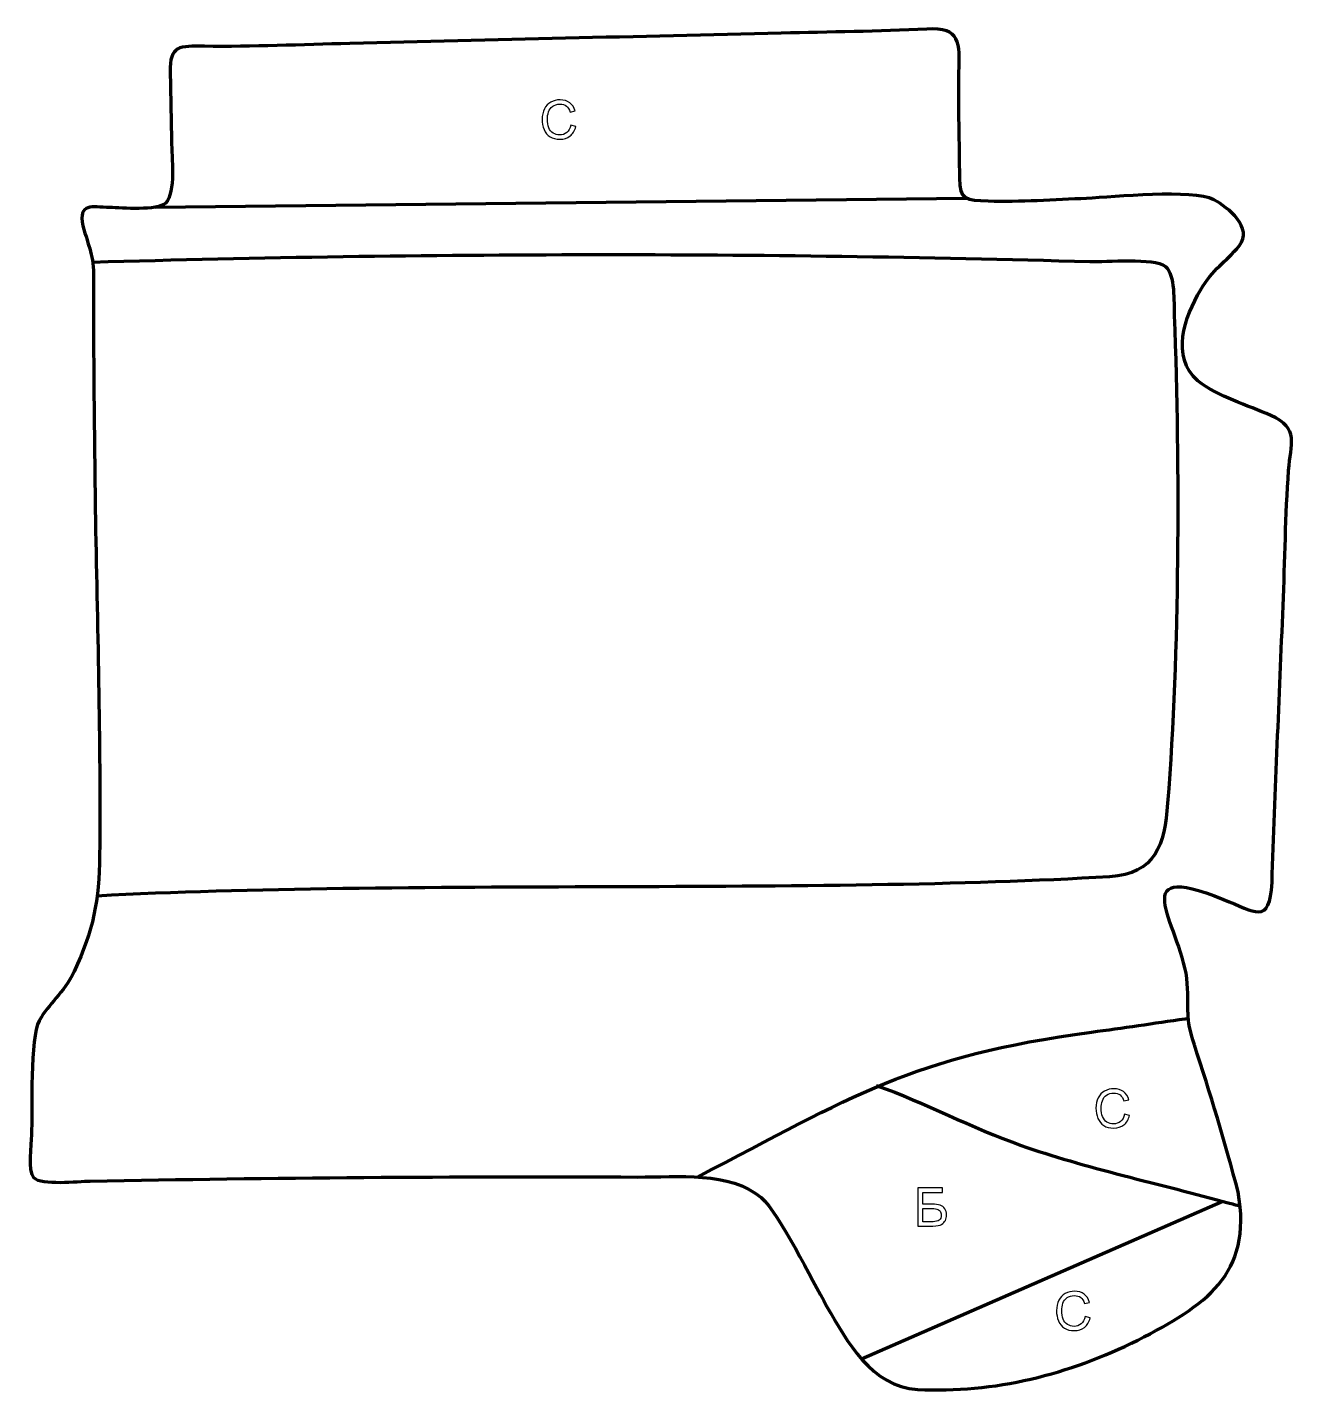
# Model space of a CAD drawing. Header units: millimetres. Extents: x -685 to -78, y 133 to 784.
import ezdxf

# ---------------------------------------------------------------- set-up
doc = ezdxf.new("R2010")
doc.units = ezdxf.units.MM
doc.header["$MEASUREMENT"] = 0
doc.layers.add('layer 2', color=7, linetype='Continuous')
doc.layers.add('layer 3', color=7, linetype='Continuous')

msp = doc.modelspace()

# ---------------------------------------------------------------- linework, layer by layer
at = {"layer": 'layer 2', "color": 142}
for points, knots in [([(-425.7331, 737.4594), (-425.7331, 737.4594), (-423.3201, 736.8498), (-423.3201, 736.8498), (-423.3201, 736.8498), (-423.8239, 734.8729), (-424.7298, 733.37), (-426.0379, 732.3329), (-426.0379, 732.3329), (-427.346, 731.2957), (-428.9462, 730.775), (-430.8385, 730.775), (-430.8385, 730.775), (-432.7943, 730.775), (-434.386, 731.1729), (-435.6137, 731.973), (-435.6137, 731.973), (-436.8414, 732.7689), (-437.7727, 733.9246), (-438.4119, 735.4359), (-438.4119, 735.4359), (-439.0512, 736.9514), (-439.3729, 738.5728), (-439.3729, 740.3085), (-439.3729, 740.3085), (-439.3729, 742.2008), (-439.0131, 743.8518), (-438.2892, 745.2615), (-438.2892, 745.2615), (-437.5653, 746.6712), (-436.5366, 747.7422), (-435.2031, 748.4746), (-435.2031, 748.4746), (-433.8696, 749.2069), (-432.4006, 749.571), (-430.8004, 749.571), (-430.8004, 749.571), (-428.9801, 749.571), (-427.4518, 749.1096), (-426.2157, 748.1825), (-426.2157, 748.1825), (-424.9753, 747.2554), (-424.1117, 745.9557), (-423.6249, 744.2793), (-423.6249, 744.2793), (-423.6249, 744.2793), (-425.9871, 743.7205), (-425.9871, 743.7205), (-425.9871, 743.7205), (-426.4062, 745.0413), (-427.02, 746.0065), (-427.8201, 746.6077), (-427.8201, 746.6077), (-428.6202, 747.213), (-429.6278, 747.5136), (-430.8427, 747.5136), (-430.8427, 747.5136), (-432.2355, 747.5136), (-433.4039, 747.1792), (-434.3395, 746.5103), (-434.3395, 746.5103), (-435.275, 745.8414), (-435.9354, 744.9397), (-436.3122, 743.8137), (-436.3122, 743.8137), (-436.6932, 742.6834), (-436.8837, 741.5192), (-436.8837, 740.3212), (-436.8837, 740.3212), (-436.8837, 738.776), (-436.6593, 737.4256), (-436.2106, 736.2741), (-436.2106, 736.2741), (-435.7619, 735.1184), (-435.0634, 734.259), (-434.1151, 733.6875), (-434.1151, 733.6875), (-433.1668, 733.116), (-432.1424, 732.8324), (-431.0375, 732.8324), (-431.0375, 732.8324), (-429.6913, 732.8324), (-428.5567, 733.2219), (-427.6254, 733.9966), (-427.6254, 733.9966), (-426.6941, 734.7755), (-426.0633, 735.927), (-425.7331, 737.4594)], [0, 0, 0, 0, 0.04347826, 0.04347826, 0.04347826, 0.04347826, 0.08695652, 0.08695652, 0.08695652, 0.08695652, 0.13043478, 0.13043478, 0.13043478, 0.13043478, 0.17391304, 0.17391304, 0.17391304, 0.17391304, 0.2173913, 0.2173913, 0.2173913, 0.2173913, 0.26086957, 0.26086957, 0.26086957, 0.26086957, 0.30434783, 0.30434783, 0.30434783, 0.30434783, 0.34782609, 0.34782609, 0.34782609, 0.34782609, 0.39130435, 0.39130435, 0.39130435, 0.39130435, 0.43478261, 0.43478261, 0.43478261, 0.43478261, 0.47826087, 0.47826087, 0.47826087, 0.47826087, 0.52173913, 0.52173913, 0.52173913, 0.52173913, 0.56521739, 0.56521739, 0.56521739, 0.56521739, 0.60869565, 0.60869565, 0.60869565, 0.60869565, 0.65217391, 0.65217391, 0.65217391, 0.65217391, 0.69565217, 0.69565217, 0.69565217, 0.69565217, 0.73913043, 0.73913043, 0.73913043, 0.73913043, 0.7826087, 0.7826087, 0.7826087, 0.7826087, 0.82608696, 0.82608696, 0.82608696, 0.82608696, 0.86956522, 0.86956522, 0.86956522, 0.86956522, 0.91304348, 0.91304348, 0.91304348, 0.91304348, 1, 1, 1, 1]), ([(-161.6281, 265.8744), (-161.6281, 265.8744), (-159.2151, 265.2648), (-159.2151, 265.2648), (-159.2151, 265.2648), (-159.7189, 263.2879), (-160.6248, 261.785), (-161.9329, 260.7479), (-161.9329, 260.7479), (-163.241, 259.7107), (-164.8412, 259.19), (-166.7335, 259.19), (-166.7335, 259.19), (-168.6893, 259.19), (-170.281, 259.5879), (-171.5087, 260.388), (-171.5087, 260.388), (-172.7364, 261.1839), (-173.6677, 262.3396), (-174.3069, 263.8509), (-174.3069, 263.8509), (-174.9462, 265.3664), (-175.2679, 266.9878), (-175.2679, 268.7235), (-175.2679, 268.7235), (-175.2679, 270.6158), (-174.9081, 272.2668), (-174.1842, 273.6765), (-174.1842, 273.6765), (-173.4603, 275.0862), (-172.4316, 276.1572), (-171.0981, 276.8896), (-171.0981, 276.8896), (-169.7646, 277.6219), (-168.2956, 277.986), (-166.6954, 277.986), (-166.6954, 277.986), (-164.8751, 277.986), (-163.3468, 277.5246), (-162.1107, 276.5975), (-162.1107, 276.5975), (-160.8703, 275.6704), (-160.0067, 274.3707), (-159.5199, 272.6943), (-159.5199, 272.6943), (-159.5199, 272.6943), (-161.8821, 272.1355), (-161.8821, 272.1355), (-161.8821, 272.1355), (-162.3012, 273.4563), (-162.915, 274.4215), (-163.7151, 275.0227), (-163.7151, 275.0227), (-164.5152, 275.628), (-165.5228, 275.9286), (-166.7377, 275.9286), (-166.7377, 275.9286), (-168.1305, 275.9286), (-169.2989, 275.5942), (-170.2345, 274.9253), (-170.2345, 274.9253), (-171.17, 274.2564), (-171.8304, 273.3547), (-172.2072, 272.2287), (-172.2072, 272.2287), (-172.5882, 271.0984), (-172.7787, 269.9342), (-172.7787, 268.7362), (-172.7787, 268.7362), (-172.7787, 267.191), (-172.5543, 265.8406), (-172.1056, 264.6891), (-172.1056, 264.6891), (-171.6569, 263.5334), (-170.9584, 262.674), (-170.0101, 262.1025), (-170.0101, 262.1025), (-169.0618, 261.531), (-168.0374, 261.2474), (-166.9325, 261.2474), (-166.9325, 261.2474), (-165.5863, 261.2474), (-164.4517, 261.6369), (-163.5204, 262.4116), (-163.5204, 262.4116), (-162.5891, 263.1905), (-161.9583, 264.342), (-161.6281, 265.8744)], [0, 0, 0, 0, 0.04347826, 0.04347826, 0.04347826, 0.04347826, 0.08695652, 0.08695652, 0.08695652, 0.08695652, 0.13043478, 0.13043478, 0.13043478, 0.13043478, 0.17391304, 0.17391304, 0.17391304, 0.17391304, 0.2173913, 0.2173913, 0.2173913, 0.2173913, 0.26086957, 0.26086957, 0.26086957, 0.26086957, 0.30434783, 0.30434783, 0.30434783, 0.30434783, 0.34782609, 0.34782609, 0.34782609, 0.34782609, 0.39130435, 0.39130435, 0.39130435, 0.39130435, 0.43478261, 0.43478261, 0.43478261, 0.43478261, 0.47826087, 0.47826087, 0.47826087, 0.47826087, 0.52173913, 0.52173913, 0.52173913, 0.52173913, 0.56521739, 0.56521739, 0.56521739, 0.56521739, 0.60869565, 0.60869565, 0.60869565, 0.60869565, 0.65217391, 0.65217391, 0.65217391, 0.65217391, 0.69565217, 0.69565217, 0.69565217, 0.69565217, 0.73913043, 0.73913043, 0.73913043, 0.73913043, 0.7826087, 0.7826087, 0.7826087, 0.7826087, 0.82608696, 0.82608696, 0.82608696, 0.82608696, 0.86956522, 0.86956522, 0.86956522, 0.86956522, 0.91304348, 0.91304348, 0.91304348, 0.91304348, 1, 1, 1, 1]), ([(-260.1717, 230.6827), (-260.1717, 230.6827), (-248.3607, 230.6827), (-248.3607, 230.6827), (-248.3607, 230.6827), (-248.3607, 230.6827), (-248.3607, 228.5491), (-248.3607, 228.5491), (-248.3607, 228.5491), (-248.3607, 228.5491), (-257.7587, 228.5491), (-257.7587, 228.5491), (-257.7587, 228.5491), (-257.7587, 228.5491), (-257.7587, 222.9357), (-257.7587, 222.9357), (-257.7587, 222.9357), (-257.7587, 222.9357), (-253.4153, 222.9357), (-253.4153, 222.9357), (-253.4153, 222.9357), (-251.8109, 222.9357), (-250.5366, 222.7833), (-249.5884, 222.4743), (-249.5884, 222.4743), (-248.6401, 222.1695), (-247.8823, 221.5937), (-247.3108, 220.7428), (-247.3108, 220.7428), (-246.7393, 219.8962), (-246.4557, 218.9098), (-246.4557, 217.7837), (-246.4557, 217.7837), (-246.4557, 216.8651), (-246.6589, 216.0057), (-247.0695, 215.2099), (-247.0695, 215.2099), (-247.4802, 214.4098), (-248.0898, 213.7578), (-248.9026, 213.2541), (-248.9026, 213.2541), (-249.7111, 212.7503), (-251.0954, 212.4963), (-253.047, 212.4963), (-253.047, 212.4963), (-253.047, 212.4963), (-260.1717, 212.4963), (-260.1717, 212.4963), (-260.1717, 212.4963), (-260.1717, 212.4963), (-260.1717, 230.6827), (-260.1717, 230.6827)], [0, 0, 0, 0, 0.07142857, 0.07142857, 0.07142857, 0.07142857, 0.14285714, 0.14285714, 0.14285714, 0.14285714, 0.21428571, 0.21428571, 0.21428571, 0.21428571, 0.28571429, 0.28571429, 0.28571429, 0.28571429, 0.35714286, 0.35714286, 0.35714286, 0.35714286, 0.42857143, 0.42857143, 0.42857143, 0.42857143, 0.5, 0.5, 0.5, 0.5, 0.57142857, 0.57142857, 0.57142857, 0.57142857, 0.64285714, 0.64285714, 0.64285714, 0.64285714, 0.71428571, 0.71428571, 0.71428571, 0.71428571, 0.78571429, 0.78571429, 0.78571429, 0.78571429, 0.85714286, 0.85714286, 0.85714286, 0.85714286, 1, 1, 1, 1]), ([(-257.7587, 214.5537), (-257.7587, 214.5537), (-252.9454, 214.5537), (-252.9454, 214.5537), (-252.9454, 214.5537), (-251.6458, 214.5537), (-250.6721, 214.8162), (-250.0202, 215.3453), (-250.0202, 215.3453), (-249.3725, 215.8745), (-249.0465, 216.6661), (-249.0465, 217.7202), (-249.0465, 217.7202), (-249.0465, 218.4738), (-249.2328, 219.1003), (-249.6053, 219.6041), (-249.6053, 219.6041), (-249.9778, 220.1078), (-250.4943, 220.4423), (-251.1547, 220.6074), (-251.1547, 220.6074), (-251.8193, 220.7725), (-252.9496, 220.8529), (-254.5456, 220.8529), (-254.5456, 220.8529), (-254.5456, 220.8529), (-257.7587, 220.8529), (-257.7587, 220.8529), (-257.7587, 220.8529), (-257.7587, 220.8529), (-257.7587, 214.5537), (-257.7587, 214.5537)], [0, 0, 0, 0, 0.11111111, 0.11111111, 0.11111111, 0.11111111, 0.22222222, 0.22222222, 0.22222222, 0.22222222, 0.33333333, 0.33333333, 0.33333333, 0.33333333, 0.44444444, 0.44444444, 0.44444444, 0.44444444, 0.55555556, 0.55555556, 0.55555556, 0.55555556, 0.66666667, 0.66666667, 0.66666667, 0.66666667, 0.77777778, 0.77777778, 0.77777778, 0.77777778, 1, 1, 1, 1]), ([(-180.4134, 169.3012), (-180.4134, 169.3012), (-178.0004, 168.6916), (-178.0004, 168.6916), (-178.0004, 168.6916), (-178.5042, 166.7147), (-179.4101, 165.2118), (-180.7182, 164.1747), (-180.7182, 164.1747), (-182.0263, 163.1375), (-183.6265, 162.6168), (-185.5188, 162.6168), (-185.5188, 162.6168), (-187.4746, 162.6168), (-189.0663, 163.0147), (-190.294, 163.8148), (-190.294, 163.8148), (-191.5217, 164.6107), (-192.453, 165.7664), (-193.0922, 167.2777), (-193.0922, 167.2777), (-193.7315, 168.7932), (-194.0532, 170.4146), (-194.0532, 172.1503), (-194.0532, 172.1503), (-194.0532, 174.0426), (-193.6934, 175.6936), (-192.9695, 177.1033), (-192.9695, 177.1033), (-192.2456, 178.513), (-191.2169, 179.584), (-189.8834, 180.3164), (-189.8834, 180.3164), (-188.5499, 181.0487), (-187.0809, 181.4128), (-185.4807, 181.4128), (-185.4807, 181.4128), (-183.6604, 181.4128), (-182.1321, 180.9514), (-180.896, 180.0243), (-180.896, 180.0243), (-179.6556, 179.0972), (-178.792, 177.7975), (-178.3052, 176.1211), (-178.3052, 176.1211), (-178.3052, 176.1211), (-180.6674, 175.5623), (-180.6674, 175.5623), (-180.6674, 175.5623), (-181.0865, 176.8831), (-181.7003, 177.8483), (-182.5004, 178.4495), (-182.5004, 178.4495), (-183.3005, 179.0548), (-184.3081, 179.3554), (-185.523, 179.3554), (-185.523, 179.3554), (-186.9158, 179.3554), (-188.0842, 179.021), (-189.0198, 178.3521), (-189.0198, 178.3521), (-189.9553, 177.6832), (-190.6157, 176.7815), (-190.9925, 175.6555), (-190.9925, 175.6555), (-191.3735, 174.5252), (-191.564, 173.361), (-191.564, 172.163), (-191.564, 172.163), (-191.564, 170.6178), (-191.3396, 169.2674), (-190.8909, 168.1159), (-190.8909, 168.1159), (-190.4422, 166.9602), (-189.7437, 166.1008), (-188.7954, 165.5293), (-188.7954, 165.5293), (-187.8471, 164.9578), (-186.8227, 164.6742), (-185.7178, 164.6742), (-185.7178, 164.6742), (-184.3716, 164.6742), (-183.237, 165.0637), (-182.3057, 165.8384), (-182.3057, 165.8384), (-181.3744, 166.6173), (-180.7436, 167.7688), (-180.4134, 169.3012)], [0, 0, 0, 0, 0.04347826, 0.04347826, 0.04347826, 0.04347826, 0.08695652, 0.08695652, 0.08695652, 0.08695652, 0.13043478, 0.13043478, 0.13043478, 0.13043478, 0.17391304, 0.17391304, 0.17391304, 0.17391304, 0.2173913, 0.2173913, 0.2173913, 0.2173913, 0.26086957, 0.26086957, 0.26086957, 0.26086957, 0.30434783, 0.30434783, 0.30434783, 0.30434783, 0.34782609, 0.34782609, 0.34782609, 0.34782609, 0.39130435, 0.39130435, 0.39130435, 0.39130435, 0.43478261, 0.43478261, 0.43478261, 0.43478261, 0.47826087, 0.47826087, 0.47826087, 0.47826087, 0.52173913, 0.52173913, 0.52173913, 0.52173913, 0.56521739, 0.56521739, 0.56521739, 0.56521739, 0.60869565, 0.60869565, 0.60869565, 0.60869565, 0.65217391, 0.65217391, 0.65217391, 0.65217391, 0.69565217, 0.69565217, 0.69565217, 0.69565217, 0.73913043, 0.73913043, 0.73913043, 0.73913043, 0.7826087, 0.7826087, 0.7826087, 0.7826087, 0.82608696, 0.82608696, 0.82608696, 0.82608696, 0.86956522, 0.86956522, 0.86956522, 0.86956522, 0.91304348, 0.91304348, 0.91304348, 0.91304348, 1, 1, 1, 1])]:
    msp.add_open_spline(points, degree=3, knots=knots, dxfattribs=at)
at = {"layer": 'layer 2', "color": 142, "lineweight": 158}
for points in [[(-623.7227, 698.4464), (-623.7227, 698.4464), (-236.9932, 702.7209), (-236.9932, 702.7209)], [(-287.101, 149.1454), (-287.101, 149.1454), (-114.6763, 224.3069), (-114.6763, 224.3069)]]:
    msp.add_open_spline(points, degree=3, dxfattribs=at)
for points, knots in [([(-653.7575, 672.2207), (-494.1881, 676.8181), (-335.6289, 677.0368), (-178.1764, 672.4615), (-178.1764, 672.4615), (-170.6696, 672.2434), (-147.4089, 674.4175), (-142.1595, 670.1598), (-142.1595, 670.1598), (-137.3556, 666.2634), (-138.1535, 652.9091), (-137.9253, 646.7537), (-137.9253, 646.7537), (-135.1658, 572.2998), (-135.4523, 487.7947), (-141.0515, 414.1607), (-141.0515, 414.1607), (-142.5744, 394.1338), (-146.7267, 380.4402), (-168.8159, 379.0888), (-168.8159, 379.0888), (-306.7153, 370.6522), (-506.6329, 377.6772), (-651.6119, 369.8747)], [0, 0, 0, 0, 0.14285714, 0.14285714, 0.14285714, 0.14285714, 0.28571429, 0.28571429, 0.28571429, 0.28571429, 0.42857143, 0.42857143, 0.42857143, 0.42857143, 0.57142857, 0.57142857, 0.57142857, 0.57142857, 0.71428571, 0.71428571, 0.71428571, 0.71428571, 1, 1, 1, 1]), ([(-365.336, 235.8865), (-291.4608, 274.2144), (-263.3021, 293.4686), (-177.3819, 304.994), (-177.3819, 304.994), (-162.4542, 306.9965), (-147.6018, 309.209), (-132.6998, 311.3897), (-132.6998, 311.3897), (-132.6998, 311.3897), (-131.2119, 311.6074), (-131.2119, 311.6074)], [0, 0, 0, 0, 0.25, 0.25, 0.25, 0.25, 0.5, 0.5, 0.5, 0.5, 1, 1, 1, 1]), ([(-280.0216, 279.5699), (-256.3469, 271.1544), (-234.5803, 259.4089), (-210.9143, 250.9728), (-210.9143, 250.9728), (-182.0431, 240.6811), (-142.7718, 232.0588), (-112.2591, 223.64), (-112.2591, 223.64), (-110.346, 223.1122), (-108.433, 222.5843), (-106.52, 222.0565)], [0, 0, 0, 0, 0.25, 0.25, 0.25, 0.25, 0.5, 0.5, 0.5, 0.5, 1, 1, 1, 1])]:
    msp.add_open_spline(points, degree=3, knots=knots, dxfattribs=at)
at = {"layer": 'layer 3', "color": 242, "lineweight": 158}
msp.add_open_spline([(-652.4932, 554.343), (-652.8594, 591.0823), (-653.4764, 627.6332), (-653.2859, 664.3867), (-653.2859, 664.3867), (-653.2287, 675.4131), (-655.5826, 679.2757), (-658.4499, 689.5374), (-658.4499, 689.5374), (-660.4769, 700.574), (-654.2459, 698.4639), (-645.5115, 698.2105), (-645.5115, 698.2105), (-639.824, 698.0455), (-622.8711, 696.5685), (-618.9547, 700.3663), (-618.9547, 700.3663), (-614.0222, 705.1496), (-616.0213, 722.6457), (-616.1392, 729.8011), (-616.1392, 729.8011), (-616.3203, 740.788), (-616.4758, 751.7681), (-616.7877, 762.7527), (-616.7877, 762.7527), (-617.1721, 775.63), (-612.2039, 775.282), (-600.4477, 775.1174), (-600.4477, 775.1174), (-577.8193, 774.8007), (-553.7983, 775.9173), (-531.0423, 776.4626), (-531.0423, 776.4626), (-462.4612, 778.1057), (-393.8801, 779.749), (-325.299, 781.3923), (-325.299, 781.3923), (-302.2929, 781.9435), (-278.8842, 782.1735), (-255.9429, 783.3321), (-255.9429, 783.3321), (-239.6146, 784.1566), (-240.2176, 776.9399), (-240.5791, 762.7564), (-240.5791, 762.7564), (-240.9416, 746.174), (-240.2227, 729.0257), (-240.2268, 712.2911), (-240.2268, 712.2911), (-240.2294, 701.6407), (-237.0087, 701.6365), (-226.5831, 701.2142), (-226.5831, 701.2142), (-211.9848, 700.7378), (-194.4671, 701.9568), (-179.7217, 702.5627), (-179.7217, 702.5627), (-166.5819, 703.2426), (-129.3104, 707.0881), (-118.9859, 701.9019), (-118.9859, 701.9019), (-112.1369, 698.2337), (-100.1261, 688.513), (-106.8613, 680.0731), (-106.8613, 680.0731), (-113.5294, 671.7174), (-119.4061, 669.1802), (-125.4131, 658.854), (-125.4131, 658.854), (-132.9072, 645.9715), (-139.8098, 627.2027), (-126.6082, 615.5659), (-126.6082, 615.5659), (-116.9853, 607.8064), (-103.0376, 604.0648), (-91.8071, 599.0313), (-91.8071, 599.0313), (-78.0935, 592.8848), (-82.3553, 585.5465), (-83.3533, 572.8269), (-83.3533, 572.8269), (-84.9508, 551.7131), (-85.078, 529.5402), (-85.9807, 508.203), (-85.9807, 508.203), (-87.8443, 464.2244), (-89.774, 420.2516), (-91.2811, 376.2587), (-91.2811, 376.2587), (-92.3979, 355.6825), (-99.3065, 362.3702), (-114.3805, 368.2872), (-114.3805, 368.2872), (-163.8343, 388.2542), (-133.2948, 353.7644), (-131.6854, 328.2083), (-131.6854, 328.2083), (-130.8299, 314.6238), (-132.7838, 312.6935), (-128.2772, 298.8465), (-128.2772, 298.8465), (-120.9552, 276.2217), (-113.3359, 251.7346), (-107.4673, 228.74), (-107.4673, 228.74), (-100.2909, 188.9625), (-123.5249, 174.529), (-155.3129, 158.0604), (-155.3129, 158.0604), (-187.7011, 141.9834), (-223.9459, 132.5625), (-260.2959, 134.6183), (-260.2959, 134.6183), (-282.4347, 135.8704), (-293.7237, 157.2401), (-303.7324, 174.347), (-303.7324, 174.347), (-310.5206, 186.249), (-326.1211, 218.3798), (-334.905, 226.0458), (-334.905, 226.0458), (-349.5337, 238.8126), (-375.348, 235.7919), (-393.6954, 235.8842), (-393.6954, 235.8842), (-480.6578, 236.3215), (-568.0302, 235.5693), (-654.9633, 233.9418), (-654.9633, 233.9418), (-660.7379, 233.8337), (-678.1638, 231.9081), (-681.8849, 235.5941), (-681.8849, 235.5941), (-684.8883, 238.5691), (-683.0736, 251.4411), (-682.8703, 255.8842), (-682.8703, 255.8842), (-682.5686, 266.7754), (-683.545, 302.6791), (-679.2682, 310.3637), (-679.2682, 310.3637), (-674.5887, 318.7719), (-667.7031, 323.2114), (-662.5953, 333.8502), (-662.5953, 333.8502), (-653.2651, 353.6313), (-650.6883, 367.7143), (-650.4396, 389.3639), (-650.4396, 389.3639), (-649.8106, 444.1309), (-651.5884, 499.5189), (-652.4932, 554.343)], degree=3, knots=[0, 0, 0, 0, 0.02564103, 0.02564103, 0.02564103, 0.02564103, 0.05128205, 0.05128205, 0.05128205, 0.05128205, 0.07692308, 0.07692308, 0.07692308, 0.07692308, 0.1025641, 0.1025641, 0.1025641, 0.1025641, 0.12820513, 0.12820513, 0.12820513, 0.12820513, 0.15384615, 0.15384615, 0.15384615, 0.15384615, 0.17948718, 0.17948718, 0.17948718, 0.17948718, 0.20512821, 0.20512821, 0.20512821, 0.20512821, 0.23076923, 0.23076923, 0.23076923, 0.23076923, 0.25641026, 0.25641026, 0.25641026, 0.25641026, 0.28205128, 0.28205128, 0.28205128, 0.28205128, 0.30769231, 0.30769231, 0.30769231, 0.30769231, 0.33333333, 0.33333333, 0.33333333, 0.33333333, 0.35897436, 0.35897436, 0.35897436, 0.35897436, 0.38461538, 0.38461538, 0.38461538, 0.38461538, 0.41025641, 0.41025641, 0.41025641, 0.41025641, 0.43589744, 0.43589744, 0.43589744, 0.43589744, 0.46153846, 0.46153846, 0.46153846, 0.46153846, 0.48717949, 0.48717949, 0.48717949, 0.48717949, 0.51282051, 0.51282051, 0.51282051, 0.51282051, 0.53846154, 0.53846154, 0.53846154, 0.53846154, 0.56410256, 0.56410256, 0.56410256, 0.56410256, 0.58974359, 0.58974359, 0.58974359, 0.58974359, 0.61538462, 0.61538462, 0.61538462, 0.61538462, 0.64102564, 0.64102564, 0.64102564, 0.64102564, 0.66666667, 0.66666667, 0.66666667, 0.66666667, 0.69230769, 0.69230769, 0.69230769, 0.69230769, 0.71794872, 0.71794872, 0.71794872, 0.71794872, 0.74358974, 0.74358974, 0.74358974, 0.74358974, 0.76923077, 0.76923077, 0.76923077, 0.76923077, 0.79487179, 0.79487179, 0.79487179, 0.79487179, 0.82051282, 0.82051282, 0.82051282, 0.82051282, 0.84615385, 0.84615385, 0.84615385, 0.84615385, 0.87179487, 0.87179487, 0.87179487, 0.87179487, 0.8974359, 0.8974359, 0.8974359, 0.8974359, 0.92307692, 0.92307692, 0.92307692, 0.92307692, 0.94871795, 0.94871795, 0.94871795, 0.94871795, 1, 1, 1, 1], dxfattribs=at)

doc.saveas('drawing.dxf')
